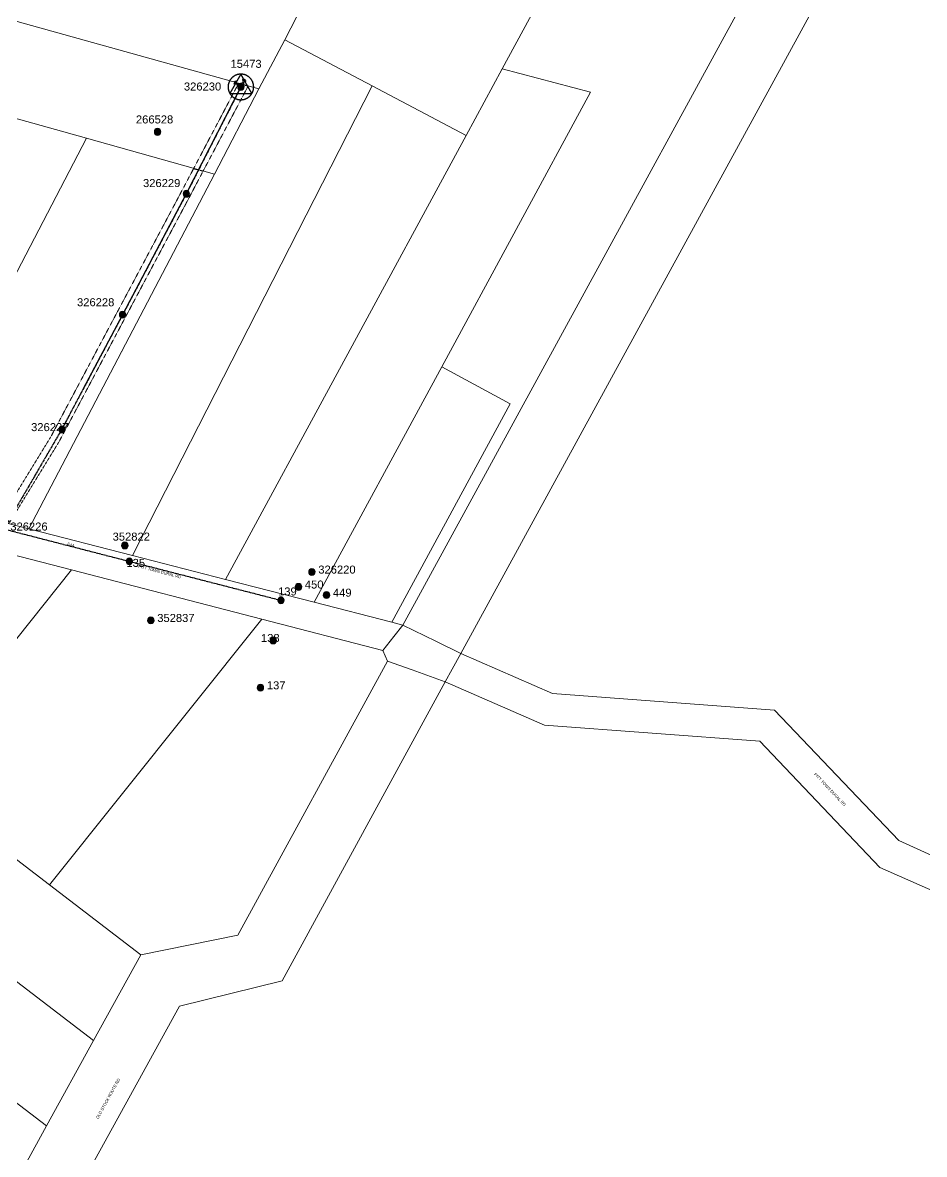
# Model space of a CAD drawing. Header units: metres. Extents: x 301573 to 308964, y 6278036 to 6284182.
# Drawn here: x 303170 to 303733, y 6281850 to 6282557 of the extents above; entities that cross this region are included whole.
import ezdxf
from ezdxf.enums import TextEntityAlignment as Align

# ---------------------------------------------------------------- set-up
doc = ezdxf.new("R2010")
doc.units = ezdxf.units.M
for name, pattern in [('Cable Exist OH', [1, 1, 0]), ('DASHED', [0.75, 0.5, -0.25]), ('HIDDEN2', [0.1875, 0.125, -0.0625])]:
    doc.linetypes.add(name, pattern=pattern)
doc.layers.get('0').update_dxf_attribs({"color": 6})
for name, color, linetype, lineweight in [('Cadastre Land Parcels_SP_EXT', 95, 'Continuous', 15), ('Cadastre Other Property_SP_EXT', 97, 'DASHED', 15), ('Cadastre Road Names_SP_HV_LV_SL_EXT', 7, 'Continuous', 15), ('Cadastre Roads_SP_EXT', 46, 'Continuous', 15), ('Mains_HV_EXT', 13, 'Continuous', 25), ('Mains_LV_EXT', 163, 'Continuous', 25)]:
    doc.layers.add(name, color=color, linetype=linetype, lineweight=lineweight)
for name, color, linetype in [('Equip_LV_EXT', 7, 'Continuous'), ('OH_Details_SP_MISC', 7, 'Continuous'), ('Sub_SP_TR_HV_LV_EXT', 7, 'Continuous'), ('SupportsOH_SP_TR_HV_LV_SL_EXT', 7, 'Continuous')]:
    doc.layers.add(name, color=color, linetype=linetype)
doc.layers.get('0').freeze()
doc.styles.add('POLE_LABEL', font='arial.ttf', dxfattribs={"height": 2})
doc.styles.get("Standard").update_dxf_attribs({"font": 'arial.ttf'})

# ---------------------------------------------------------------- blocks, each defined once
blk = doc.blocks.new('SUB_POLE_EXT')
at = {"flags": 128}
for points in [[(-0.05, 4), (-0.15, 4), (-0.25, 3.99), (-0.34, 3.99), (-0.44, 3.98), (-0.54, 3.96), (-0.64, 3.95), (-0.73, 3.93), (-0.83, 3.91), (-0.92, 3.89), (-1.02, 3.87), (-1.11, 3.84), (-1.21, 3.81), (-1.3, 3.78), (-1.39, 3.75), (-1.49, 3.71), (-1.58, 3.68), (-1.67, 3.64), (-1.75, 3.59), (-1.84, 3.55), (-1.93, 3.5), (-2.01, 3.46), (-2.1, 3.41), (-2.18, 3.35), (-2.26, 3.3), (-2.34, 3.24), (-2.42, 3.18), (-2.5, 3.12), (-2.58, 3.06), (-2.65, 3), (-2.72, 2.93), (-2.79, 2.86), (-2.86, 2.79), (-2.93, 2.72), (-3, 2.65), (-3.06, 2.58), (-3.12, 2.5), (-3.18, 2.42), (-3.24, 2.34), (-3.3, 2.26), (-3.35, 2.18), (-3.41, 2.1), (-3.46, 2.01), (-3.5, 1.93), (-3.55, 1.84), (-3.59, 1.75), (-3.64, 1.67), (-3.68, 1.58), (-3.71, 1.49), (-3.75, 1.39), (-3.78, 1.3), (-3.81, 1.21), (-3.84, 1.11), (-3.87, 1.02), (-3.89, 0.92), (-3.91, 0.83), (-3.93, 0.73), (-3.95, 0.64), (-3.96, 0.54), (-3.98, 0.44), (-3.99, 0.34), (-3.99, 0.25), (-4, 0.15), (-4, 0.05), (-4, -0.05), (-4, -0.15), (-3.99, -0.25), (-3.99, -0.34), (-3.98, -0.44), (-3.96, -0.54), (-3.95, -0.64), (-3.93, -0.73), (-3.91, -0.83), (-3.89, -0.92), (-3.87, -1.02), (-3.84, -1.11), (-3.81, -1.21), (-3.78, -1.3), (-3.75, -1.39), (-3.71, -1.49), (-3.68, -1.58), (-3.64, -1.67), (-3.59, -1.75), (-3.55, -1.84), (-3.5, -1.93), (-3.46, -2.01), (-3.41, -2.1), (-3.35, -2.18), (-3.3, -2.26), (-3.24, -2.34), (-3.18, -2.42), (-3.12, -2.5), (-3.06, -2.58), (-3, -2.65), (-2.93, -2.72), (-2.86, -2.79), (-2.79, -2.86), (-2.72, -2.93), (-2.65, -3), (-2.58, -3.06), (-2.5, -3.12), (-2.42, -3.18), (-2.34, -3.24), (-2.26, -3.3), (-2.18, -3.35), (-2.1, -3.41), (-2.01, -3.46), (-1.93, -3.5), (-1.84, -3.55), (-1.75, -3.59), (-1.67, -3.64), (-1.58, -3.68), (-1.49, -3.71), (-1.39, -3.75), (-1.3, -3.78), (-1.21, -3.81), (-1.11, -3.84), (-1.02, -3.87), (-0.92, -3.89), (-0.83, -3.91), (-0.73, -3.93), (-0.64, -3.95), (-0.54, -3.96), (-0.44, -3.98), (-0.34, -3.99), (-0.25, -3.99), (-0.15, -4), (-0.05, -4), (0.05, -4), (0.15, -4), (0.25, -3.99), (0.34, -3.99), (0.44, -3.98), (0.54, -3.96), (0.64, -3.95), (0.73, -3.93), (0.83, -3.91), (0.92, -3.89), (1.02, -3.87), (1.11, -3.84), (1.21, -3.81), (1.3, -3.78), (1.39, -3.75), (1.49, -3.71), (1.58, -3.68), (1.67, -3.64), (1.75, -3.59), (1.84, -3.55), (1.93, -3.5), (2.01, -3.46), (2.1, -3.41), (2.18, -3.35), (2.26, -3.3), (2.34, -3.24), (2.42, -3.18), (2.5, -3.12), (2.58, -3.06), (2.65, -3), (2.72, -2.93), (2.79, -2.86), (2.86, -2.79), (2.93, -2.72), (3, -2.65), (3.06, -2.58), (3.12, -2.5), (3.18, -2.42), (3.24, -2.34), (3.3, -2.26), (3.35, -2.18), (3.41, -2.1), (3.46, -2.01), (3.5, -1.93), (3.55, -1.84), (3.59, -1.75), (3.64, -1.67), (3.68, -1.58), (3.71, -1.49), (3.75, -1.39), (3.78, -1.3), (3.81, -1.21), (3.84, -1.11), (3.87, -1.02), (3.89, -0.92), (3.91, -0.83), (3.93, -0.73), (3.95, -0.64), (3.96, -0.54), (3.98, -0.44), (3.99, -0.34), (3.99, -0.25), (4, -0.15), (4, -0.05), (4, 0.05), (4, 0.15), (3.99, 0.25), (3.99, 0.34), (3.98, 0.44), (3.96, 0.54), (3.95, 0.64), (3.93, 0.73), (3.91, 0.83), (3.89, 0.92), (3.87, 1.02), (3.84, 1.11), (3.81, 1.21), (3.78, 1.3), (3.75, 1.39), (3.71, 1.49), (3.68, 1.58), (3.64, 1.67), (3.59, 1.75), (3.55, 1.84), (3.5, 1.93), (3.46, 2.01), (3.41, 2.1), (3.35, 2.18), (3.3, 2.26), (3.24, 2.34), (3.18, 2.42), (3.12, 2.5), (3.06, 2.58), (3, 2.65), (2.93, 2.72), (2.86, 2.79), (2.79, 2.86), (2.72, 2.93), (2.65, 3), (2.58, 3.06), (2.5, 3.12), (2.42, 3.18), (2.34, 3.24), (2.26, 3.3), (2.18, 3.35), (2.1, 3.41), (2.01, 3.46), (1.93, 3.5), (1.84, 3.55), (1.75, 3.59), (1.67, 3.64), (1.58, 3.68), (1.49, 3.71), (1.39, 3.75), (1.3, 3.78), (1.21, 3.81), (1.11, 3.84), (1.02, 3.87), (0.92, 3.89), (0.83, 3.91), (0.73, 3.93), (0.64, 3.95), (0.54, 3.96), (0.44, 3.98), (0.34, 3.99), (0.25, 3.99), (0.15, 4), (0.05, 4)], [(0, 4), (-3.46, -2), (3.46, -2)]]:
    blk.add_lwpolyline(points, close=True, dxfattribs=at)
at = {"flags": 8}
blk.add_attdef('ASSET_NUM', text='', height=2.5, dxfattribs=at).set_placement((0, 7), align=Align.MIDDLE_CENTER)
for tag, flags, p in [('STREET_CODE', 9, (-1.13, 0.95)), ('CONSTRUCTED_VOLTAGE', 9, (-1.13, 0.75)), ('NO_PHASES', 9, (-1.13, 0.55)), ('OPERATING_VOLTAGE', 9, (-1.13, 0.35)), ('OPERATED_BY', 9, (-1.13, 0.15)), ('MAINTAINED_BY', 9, (-1.13, -0.05)), ('SECONDARY_VOLTAGE', 9, (-1.13, -0.65)), ('STATE', 9, (-1.13, -0.85)), ('SUBSTATION_TYPE', 9, (-1.13, -1.05)), ('SUBURB', 9, (-1.13, -1.65)), ('STREETNAME', 9, (-1.13, -1.85)), ('Z', 1, (-1.13, -2.45)), ('ORIENTATION', 9, (-1.13, -0.25)), ('OWNED_BY', 9, (-1.13, -0.45)), ('USAGE', 9, (-1.13, -1.25)), ('LEGEND', 9, (-1.13, -1.45)), ('LOCATION', 9, (-1.13, -2.05)), ('NOTES', 9, (-1.13, -2.25))]:
    blk.add_attdef(tag, text='', height=0.2, dxfattribs=dict(flags=flags)).set_placement(p, align=Align.MIDDLE_LEFT)
blk = doc.blocks.new('LV_OH_LINKS_DISTFUSE_EXT')
for p, q in [((0, 0), (0.96, 0)), ((3.84, 0), (4.8, 0))]:
    blk.add_line(p, q)
blk.add_lwpolyline([(3.84, -1.2), (3.84, 1.2), (0.96, -1.2), (0.96, 1.2)], close=True)
at = {"flags": 9}
for tag, p in [('ACTUAL_STATUS', (0, 0)), ('CONSTRUCTED_VOLTAGE', (0, -0.2)), ('OPERATING_VOLTAGE', (0, -0.6)), ('ORIENTATION', (0, -0.8)), ('OWNED_BY', (0, -1)), ('STATE', (0, -1.2)), ('SWITCH_TYPE', (0, -1.4)), ('NO_PHASES', (0, -0.4)), ('USAGE', (0, -1.6)), ('NOTES', (0, -1.8))]:
    blk.add_attdef(tag, text='', height=0.2, dxfattribs=at).set_placement(p, align=Align.MIDDLE_LEFT)
at = {"flags": 1}
blk.add_attdef('Z', (0, 0), '', height=0.2, dxfattribs=at)
blk = doc.blocks.new('POLE_EXT')
blk.add_hatch(color=256).paths.add_polyline_path([(-1, 0, 1), (1, 0, 1)])
blk.add_lwpolyline([(-1, 0, 1), (1, 0, 1)], format="xyb", close=True)
at = {"flags": 8}
blk.add_attdef('pNumber', text='', height=2, dxfattribs=at).set_placement((3, 2.5), align=Align.MIDDLE_CENTER)
at = {"style": 'POLE_LABEL', "flags": 9}
for tag, p in [('STRUCTURE_PLANT_NUMBER', (1.35, 0.03)), ('STREET_CODE', (1.35, -0.2))]:
    blk.add_attdef(tag, text='', height=0.2, dxfattribs=at).set_placement(p, align=Align.MIDDLE_LEFT)
at = {"flags": 9}
for tag, p in [('OWNED_BY', (1.35, -0.4)), ('SPECIAL_USE', (1.35, -0.8)), ('STATE', (1.35, -1)), ('cLV', (1.35, -1.4)), ('hDepth', (1.35, -1.6)), ('hDia', (1.35, -1.8)), ('cHV', (1.35, -2)), ('cLinedev', (1.35, -3.4)), ('PARENT', (1.35, -0.6)), ('USAGE', (1.35, -1.2)), ('LBRACKET', (1.35, -2.2)), ('LExisting', (1.35, -2.4)), ('LANTNUMBER', (1.35, -2.6)), ('LOther', (1.35, -2.8)), ('LRemove', (1.35, -3)), ('LEGEND', (1.35, -3.2)), ('LOCATION', (1.35, -3.6)), ('pExisting', (1.35, -3.8)), ('pFooting', (1.35, -4.4)), ('pNew', (1.35, -4.6)), ('pRelocate', (1.35, -5)), ('pRemove', (1.35, -5.2)), ('pReplace', (1.35, -5.4)), ('pStay', (1.35, -5.6)), ('pType', (1.35, -5.8)), ('cspan', (1.35, -6)), ('STREETNAME', (1.35, -6.2)), ('SUBURB', (1.35, -6.4)), ('OPERATED_BY', (1.36, -7.01)), ('PFNUMBER', (1.35, -4)), ('NEWPFNUMBER', (1.35, -4.2)), ('NOTES', (1.35, -6.6)), ('MAINTAINED_BY', (1.36, -6.81))]:
    blk.add_attdef(tag, text='', height=0.2, dxfattribs=at).set_placement(p, align=Align.MIDDLE_LEFT)
at = {"flags": 1}
blk.add_attdef('Z', (1.35, -7.33), '', height=0.2, dxfattribs=at)
blk = doc.blocks.new('End Shackle_EXT')
blk.add_wipeout([(0, 0.25), (1.81, 0.25), (1.82, -0.25), (0, -0.25)])
blk.add_line((1.81, -1), (1.81, 1))
at = {"flags": 1}
blk.add_attdef('Z', (0, 0), '', height=0.2, dxfattribs=at)
at = {"flags": 9}
for tag, p in [('CONNECTOR_TYPE', (0, 0)), ('CONSTRUCTED_VOLTAGE', (0, -0.2)), ('OPERATING_VOLTAGE', (0, -0.6)), ('ORIENTATION', (0, -0.8)), ('OWNED_BY', (0, -1)), ('STATE', (0, -1.2)), ('NO_PHASES', (0, -0.4)), ('USAGE', (0, -1.4)), ('NOTES', (0, -1.6))]:
    blk.add_attdef(tag, text='', height=0.2, dxfattribs=at).set_placement(p, align=Align.MIDDLE_LEFT)

msp = doc.modelspace()

# ---------------------------------------------------------------- linework, layer by layer
at = {"layer": 'Cadastre Land Parcels_SP_EXT', "linetype": 'Continuous'}
for points in [[(303474.46997, 6282615.74403), (303432.64297, 6282637.08104), (303630.85201, 6283017.82104), (303568.45296, 6282995.01302), (303562.54996, 6282983.73198), (303449.45196, 6282767.62499), (303403.50796, 6282679.83102), (303372.738, 6282621.03197), (303344.91499, 6282567.86404), (303333.74401, 6282546.51599), (303388.35503, 6282517.72397), (303447.00798, 6282486.80102), (303469.45798, 6282528.236), (303507.68604, 6282598.79804), (303474.46997, 6282615.74403)], [(303729.99698, 6282771.44202), (303639.86202, 6282842.76098), (303507.68604, 6282598.79804), (303469.45798, 6282528.236), (303524.69696, 6282513.715), (303431.813, 6282342.27896), (303474.46803, 6282319.16302), (303400.577, 6282182.78302), (303407.54397, 6282180.99199), (303729.99698, 6282771.44202)], [(303317.64097, 6282515.74497), (303333.74401, 6282546.51599), (303344.91499, 6282567.86404), (302969.20598, 6282664.75097), (302924.45499, 6282626.11702), (302924.22904, 6282625.61202), (303317.64097, 6282515.74497)], [(303289.81602, 6282462.57801), (303317.64097, 6282515.74497), (302924.22904, 6282625.61202), (302900.01301, 6282571.58302), (303129.92903, 6282507.29101), (303209.87297, 6282484.93499), (303289.81602, 6282462.57801)], [(303238.57904, 6282224.41701), (303388.35503, 6282517.72397), (303333.74401, 6282546.51599), (303317.64097, 6282515.74497), (303289.81602, 6282462.57801), (303173.88396, 6282241.04404), (303238.57904, 6282224.41701)], [(303431.813, 6282342.27896), (303524.69696, 6282513.715), (303469.45798, 6282528.236), (303447.00798, 6282486.80102), (303296.75101, 6282209.46698), (303352.14404, 6282195.23103), (303431.813, 6282342.27896)], [(303296.75101, 6282209.46698), (303447.00798, 6282486.80102), (303388.35503, 6282517.72397), (303238.57904, 6282224.41701), (303296.75101, 6282209.46698)], [(303209.87297, 6282484.93499), (303129.92903, 6282507.29101), (303013.08803, 6282282.37099), (303039.58296, 6282275.56098), (303093.486, 6282261.70698), (303209.87297, 6282484.93499)], [(303173.88396, 6282241.04404), (303289.81602, 6282462.57801), (303209.87297, 6282484.93499), (303093.486, 6282261.70698), (303173.88396, 6282241.04404)], [(303431.813, 6282342.27896), (303352.14404, 6282195.23103), (303400.577, 6282182.78302), (303474.46803, 6282319.16302), (303431.813, 6282342.27896)], [(303200.62498, 6282215.35497), (303033.49004, 6282258.54697), (303023.93298, 6282255.35799), (302968.504, 6282185.94003), (303097.90802, 6282086.79903), (303200.62498, 6282215.35497)], [(303319.48597, 6282184.68403), (303200.62498, 6282215.35497), (303097.90802, 6282086.79903), (303186.79898, 6282018.69803), (303319.48597, 6282184.68403)], [(303097.90802, 6282086.79903), (302968.504, 6282185.94003), (302930.76503, 6282138.70999), (303214.385, 6281921.59204), (303243.782, 6281975.04202), (303186.79898, 6282018.69803), (303097.90802, 6282086.79903)], [(303397.97604, 6282158.40004), (303395.04896, 6282165.16199), (303319.48597, 6282184.68403), (303186.79898, 6282018.69803), (303243.782, 6281975.04202), (303304.37597, 6281987.23704), (303397.97604, 6282158.40004)], [(303214.385, 6281921.59204), (302930.76503, 6282138.70999), (302895.26398, 6282094.23002), (302893.11202, 6282091.53402), (302895.35001, 6282089.82204), (303085.26497, 6281944.47098), (303184.99497, 6281868.141), (303214.385, 6281921.59204)]]:
    msp.add_lwpolyline(points, close=True, dxfattribs=at)
for points in [[(303739.20203, 6282704.32045), (303443.68649, 6282163.21726), (303500.88478, 6282138.20835), (303639.69172, 6282127.83766), (303717.27372, 6282046.31169), (303894.27507, 6281966.02723)], [(303875.43019, 6281954.67605), (303705.39802, 6282029.60578), (303630.46069, 6282108.35237), (303495.9658, 6282118.40127), (303434.00612, 6282145.49076), (303332.03503, 6281958.77786), (303267.96615, 6281942.87658), (303090.29798, 6281620.43894)]]:
    msp.add_lwpolyline(points, dxfattribs=at)
at = {"layer": 'Cadastre Other Property_SP_EXT', "linetype": 'HIDDEN2'}
for points in [[(303282.76456, 6282464.4675), (303310.87222, 6282517.55519), (303304.87124, 6282519.17735), (303276.77337, 6282465.97297), (303282.76456, 6282464.4675)], [(303161.42498, 6282244.33598), (303192.83333, 6282295.52538), (303272.42378, 6282444.8868), (303282.76464, 6282464.4675), (303276.77346, 6282465.97305), (303267.11748, 6282447.6891), (303187.56952, 6282298.40685), (303155.32034, 6282245.81498), (303161.42498, 6282244.33598)]]:
    msp.add_lwpolyline(points, close=True, dxfattribs=at)
at = {"layer": 'Cadastre Roads_SP_EXT', "linetype": 'Continuous'}
for points in [[(303964.20098, 6283116.303), (303938.65404, 6283118.45501), (303920.36998, 6283119.99401), (303906.231, 6283094.107), (303729.99701, 6282771.44204), (303407.54399, 6282180.99203), (303428.11896, 6282170.87396), (303443.687, 6282163.21697), (303739.202, 6282704.31996), (303964.20098, 6283116.303)], [(303093.48602, 6282261.70701), (303039.58304, 6282275.56104), (303036.48898, 6282266.922), (303033.49003, 6282258.54699), (303200.62499, 6282215.35498), (303319.48603, 6282184.68401), (303395.04899, 6282165.16199), (303401.879, 6282173.81401), (303407.54399, 6282180.99203), (303400.57702, 6282182.78296), (303352.14397, 6282195.23098), (303296.75101, 6282209.46701), (303238.57898, 6282224.417), (303173.88398, 6282241.044), (303093.48602, 6282261.70701)], [(303894.27502, 6281966.02697), (303717.27401, 6282046.31199), (303639.69202, 6282127.83798), (303500.88502, 6282138.20798), (303443.687, 6282163.21697), (303438.30503, 6282153.36196), (303434.00604, 6282145.491), (303495.96603, 6282118.40101), (303630.46098, 6282108.35199), (303705.39803, 6282029.60596), (303875.43004, 6281954.67597), (303883.62702, 6281959.61297), (303894.27502, 6281966.02697)], [(303434.00604, 6282145.491), (303413.21198, 6282152.94198), (303397.97597, 6282158.39998), (303304.37603, 6281987.23704), (303243.78204, 6281975.04201), (303214.38497, 6281921.59196), (303184.99496, 6281868.14102), (303156.59398, 6281816.46803), (303128.20201, 6281764.787), (303100.79296, 6281714.88596), (303073.344, 6281664.89201), (303058.54802, 6281637.93297), (303076.53299, 6281628.02401), (303090.298, 6281620.43899), (303267.96598, 6281942.877), (303332.03498, 6281958.77804), (303434.00604, 6282145.491)]]:
    msp.add_lwpolyline(points, close=True, dxfattribs=at)
at = {"layer": 'Mains_HV_EXT', "linetype": 'Cable Exist OH'}
msp.add_lwpolyline([(303306.34704, 6282517.02197), (303272.26099, 6282450.31098), (303232.42701, 6282374.72713), (303194.48915, 6282303.23583), (303158.35699, 6282240.99302)], dxfattribs=at)
at = {"layer": 'Mains_LV_EXT', "linetype": 'Cable Exist OH'}
msp.add_lwpolyline([(303158.35699, 6282240.99302), (303236.67896, 6282220.78303)], dxfattribs=at)
at = {"layer": 'OH_Details_SP_MISC', "color": 30, "linetype": 'Continuous', "flags": 128}
msp.add_lwpolyline([(303306.34704, 6282517.02197), (303272.26097, 6282450.31102), (303232.42701, 6282374.72713), (303207.89266, 6282328.49384)], dxfattribs=at)

# ---------------------------------------------------------------- block references
at = {"layer": 'Equip_LV_EXT'}
for p, rotation in [((303305.82186, 6282517.57848), 143.6476443721148), ((303306.72638, 6282517.74702), 62.37743393613316)]:
    msp.add_blockref('LV_OH_LINKS_DISTFUSE_EXT', p, dxfattribs=dict(at, rotation=rotation))
at = {"layer": 'Sub_SP_TR_HV_LV_EXT'}
ref = msp.add_blockref('SUB_POLE_EXT', (303306.347, 6282517.02203), dxfattribs=dict(at, xscale=2, yscale=2, zscale=2))
ref.add_attrib('ASSET_NUM', '15473', dxfattribs={"layer": '0', "height": 5}).set_placement((303299.87543, 6282527.46242), align=Align.BOTTOM_LEFT)
at = {"layer": 'SupportsOH_SP_TR_HV_LV_SL_EXT'}
ref = msp.add_blockref('POLE_EXT', (303306.34703, 6282517.02201), dxfattribs=dict(at, xscale=2, yscale=2, zscale=2))
ref.add_attrib('ASSET_NUM', '326230', dxfattribs={"layer": '0', "height": 5, "style": 'POLE_LABEL'}).set_placement((303294.06135, 6282517.29958), align=Align.MIDDLE_RIGHT)
ref = msp.add_blockref('POLE_EXT', (303254.299, 6282489.00598), dxfattribs=dict(at, xscale=2, yscale=2, zscale=2))
ref.add_attrib('ASSET_NUM', '266528', dxfattribs={"layer": '0', "height": 5, "style": 'POLE_LABEL'}).set_placement((303264.10325, 6282496.73749), align=Align.MIDDLE_RIGHT)
ref = msp.add_blockref('POLE_EXT', (303272.26097, 6282450.31102), dxfattribs=dict(at, xscale=2, yscale=2, zscale=2))
ref.add_attrib('ASSET_NUM', '326229', dxfattribs={"layer": '0', "height": 5, "style": 'POLE_LABEL'}).set_placement((303268.54038, 6282457.00035), align=Align.MIDDLE_RIGHT)
ref = msp.add_blockref('POLE_EXT', (303232.44598, 6282374.80403), dxfattribs=dict(at, xscale=2, yscale=2, zscale=2))
ref.add_attrib('ASSET_NUM', '326228', dxfattribs={"layer": '0', "height": 5, "style": 'POLE_LABEL'}).set_placement((303227.32327, 6282382.57109), align=Align.MIDDLE_RIGHT)
ref = msp.add_blockref('POLE_EXT', (303194.64303, 6282303.08203), dxfattribs=dict(at, xscale=2, yscale=2, zscale=2))
ref.add_attrib('ASSET_NUM', '326227', dxfattribs={"layer": '0', "height": 5, "style": 'POLE_LABEL'}).set_placement((303198.64303, 6282304.58203), align=Align.MIDDLE_RIGHT)
ref = msp.add_blockref('POLE_EXT', (303158.35697, 6282240.99303), dxfattribs=dict(at, xscale=2, yscale=2, zscale=2))
ref.add_attrib('ASSET_NUM', '326226', dxfattribs={"layer": '0', "height": 5, "style": 'POLE_LABEL'}).set_placement((303162.35697, 6282242.49303), align=Align.MIDDLE_LEFT)
ref = msp.add_blockref('POLE_EXT', (303233.87973, 6282230.69919), dxfattribs=dict(at, xscale=2, yscale=2, zscale=2))
ref.add_attrib('ASSET_NUM', '352822', dxfattribs={"layer": '0', "height": 5, "style": 'POLE_LABEL'}).set_placement((303237.87973, 6282232.19919), align=Align.BOTTOM_CENTER)
ref = msp.add_blockref('POLE_EXT', (303236.67897, 6282220.783), dxfattribs=dict(at, xscale=2, yscale=2, zscale=2))
ref.add_attrib('ASSET_NUM', '135', dxfattribs={"layer": '0', "height": 5, "rotation": 0.03367055, "style": 'POLE_LABEL'}).set_placement((303240.67897, 6282222.283), align=Align.TOP_CENTER)
ref = msp.add_blockref('POLE_EXT', (303350.68772, 6282214.11014), dxfattribs=dict(at, xscale=2, yscale=2, zscale=2))
ref.add_attrib('ASSET_NUM', '326220', dxfattribs={"layer": '0', "height": 5, "style": 'POLE_LABEL'}).set_placement((303354.68772, 6282215.61014), align=Align.MIDDLE_LEFT)
ref = msp.add_blockref('POLE_EXT', (303342.30501, 6282204.78501), dxfattribs=dict(at, xscale=2, yscale=2, zscale=2))
ref.add_attrib('ASSET_NUM', '450', dxfattribs={"layer": '0', "height": 5, "style": 'POLE_LABEL'}).set_placement((303346.30501, 6282206.28501), align=Align.MIDDLE_LEFT)
ref = msp.add_blockref('POLE_EXT', (303331.39098, 6282196.44103), dxfattribs=dict(at, xscale=2, yscale=2, zscale=2))
ref.add_attrib('ASSET_NUM', '139', dxfattribs={"layer": '0', "height": 5, "rotation": 359.99694136, "style": 'POLE_LABEL'}).set_placement((303335.39098, 6282197.94103), align=Align.BOTTOM_CENTER)
ref = msp.add_blockref('POLE_EXT', (303359.82798, 6282199.70598), dxfattribs=dict(at, xscale=2, yscale=2, zscale=2))
ref.add_attrib('ASSET_NUM', '449', dxfattribs={"layer": '0', "height": 5, "style": 'POLE_LABEL'}).set_placement((303363.82798, 6282201.20598), align=Align.MIDDLE_LEFT)
ref = msp.add_blockref('POLE_EXT', (303250.10899, 6282183.89803), dxfattribs=dict(at, xscale=2, yscale=2, zscale=2))
ref.add_attrib('ASSET_NUM', '352837', dxfattribs={"layer": '0', "height": 5, "style": 'POLE_LABEL'}).set_placement((303254.10899, 6282185.39803), align=Align.MIDDLE_LEFT)
ref = msp.add_blockref('POLE_EXT', (303326.54697, 6282171.36303), dxfattribs=dict(at, xscale=2, yscale=2, zscale=2))
ref.add_attrib('ASSET_NUM', '138', dxfattribs={"layer": '0', "height": 5, "style": 'POLE_LABEL'}).set_placement((303330.54697, 6282172.86303), align=Align.MIDDLE_RIGHT)
ref = msp.add_blockref('POLE_EXT', (303318.56104, 6282141.83204), dxfattribs=dict(at, xscale=2, yscale=2, zscale=2))
ref.add_attrib('ASSET_NUM', '137', dxfattribs={"layer": '0', "height": 5, "style": 'POLE_LABEL'}).set_placement((303322.56104, 6282143.33204), align=Align.MIDDLE_LEFT)

# ---------------------------------------------------------------- texts
at = {"layer": 'Cadastre Road Names_SP_HV_LV_SL_EXT'}
for s, rotation, p in [('PITT TOWN DURAL RD', 345.586375, (303242.11182, 6282216.83471)), ('PITT TOWN DURAL RD', 313.580372, (303664.14049, 6282087.55357)), ('OLD STOCK ROUTE RD', 61.144405, (303217.31529, 6281872.37054))]:
    msp.add_text(s, height=1.8, rotation=rotation, dxfattribs=at).set_placement(p)
at = {"layer": 'Mains_LV_EXT'}
for rotation in [344.41783071, 344.41783075, 344.41783075]:
    msp.add_text('E44', height=1.8, rotation=rotation, dxfattribs=at).set_placement((303197.76202, 6282230.82497))

# ---------------------------------------------------------------- next in the draw order: block references
at = {"layer": 'Mains_LV_EXT', "rotation": 164.5277957010415}
msp.add_blockref('End Shackle_EXT', (303331.39098, 6282196.44103), dxfattribs=at)

# ---------------------------------------------------------------- next in the draw order: linework, layer by layer
at = {"layer": 'Mains_LV_EXT', "linetype": 'Cable Exist OH'}
msp.add_lwpolyline([(303236.67896, 6282220.78303), (303331.39098, 6282196.44103)], dxfattribs=at)

doc.saveas('drawing.dxf')
